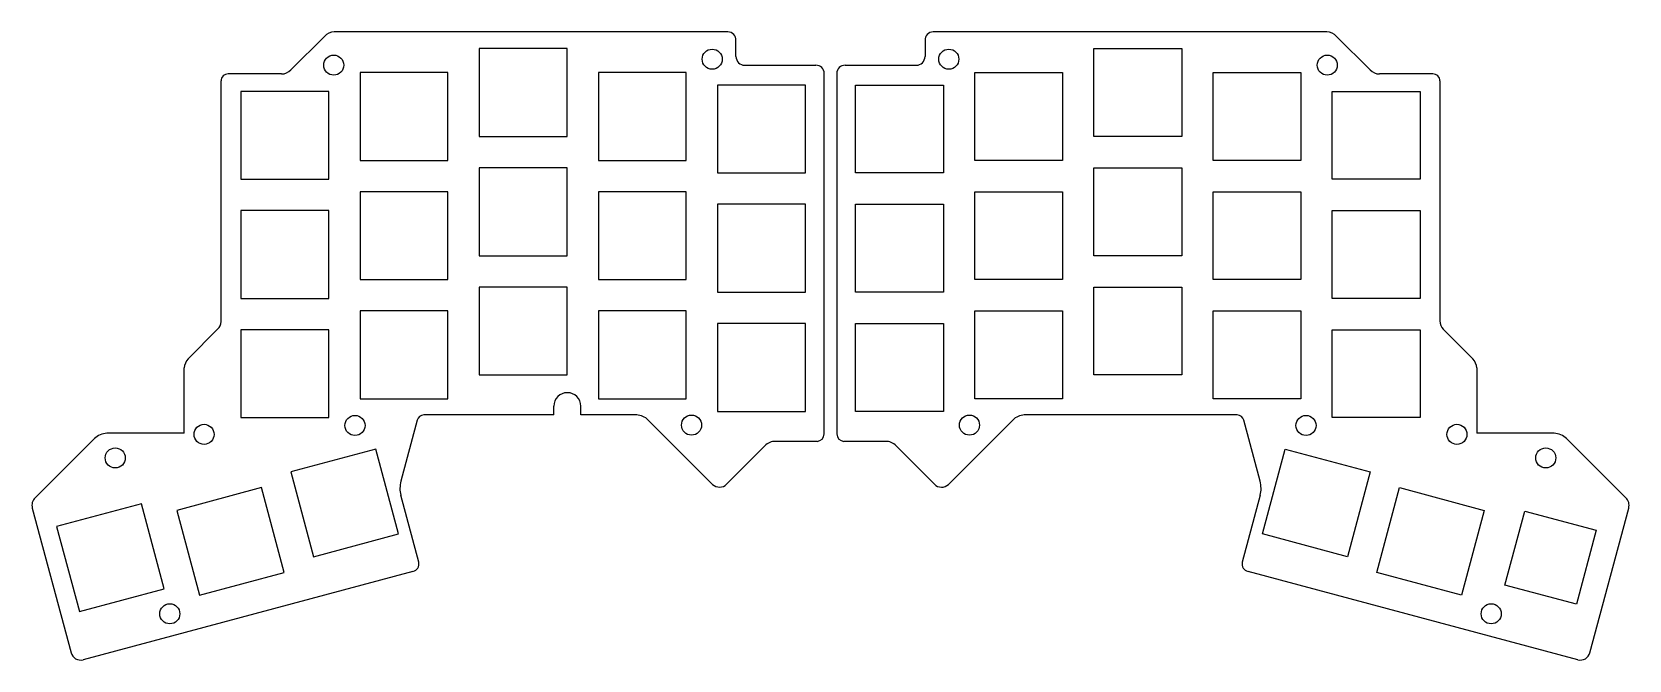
# Model space of a CAD drawing. Extents: x 20 to 275, y -146 to -46.
import ezdxf

# ---------------------------------------------------------------- set-up
doc = ezdxf.new("R2010")
doc.units = 0
doc.layers.add('BLACK', color=7, linetype='CONTINUOUS')

msp = doc.modelspace()

# ---------------------------------------------------------------- linework, layer by layer
at = {"layer": 'BLACK', "linetype": 'CONTINUOUS'}
for p, q in [((61.4503, -51.8922), (66.7843, -46.5582)), ((131.111, -45.8597), (68.3591, -45.8597)), ((132.411, -49.769), (132.411, -47.2182)), ((162.547, -47.2182), (162.547, -49.769)), ((226.598, -45.8597), (163.847, -45.8597)), ((228.173, -46.5582), (233.507, -51.8922)), ((105.472, -48.5216), (91.4716, -48.5216)), ((91.4716, -48.5216), (91.4716, -62.5216)), ((105.472, -62.5216), (105.472, -48.5216)), ((189.486, -48.5216), (203.486, -48.5216)), ((189.486, -62.5216), (189.486, -48.5216)), ((203.486, -48.5216), (203.486, -62.5216)), ((59.9263, -52.5526), (51.4427, -52.5526)), ((86.4714, -52.3318), (72.4714, -52.3318)), ((72.4714, -52.3318), (72.4714, -66.3318)), ((86.4714, -66.3318), (86.4714, -52.3318)), ((124.471, -52.3324), (110.471, -52.3324)), ((110.471, -52.3324), (110.471, -66.3324)), ((124.471, -66.3324), (124.471, -52.3324)), ((133.805, -51.1672), (145.143, -51.1672)), ((146.479, -109.938), (146.479, -52.4614)), ((148.479, -52.4614), (148.479, -109.938)), ((149.814, -51.1672), (161.153, -51.1672)), ((170.487, -52.3324), (184.487, -52.3324)), ((170.487, -66.3324), (170.487, -52.3324)), ((184.487, -52.3324), (184.487, -66.3324)), ((208.486, -52.3318), (222.486, -52.3318)), ((208.486, -66.3318), (208.486, -52.3318)), ((222.486, -52.3318), (222.486, -66.3318)), ((243.515, -52.5526), (235.031, -52.5526)), ((50.3078, -92.0342), (50.3078, -53.6702)), ((67.4717, -55.3324), (53.4717, -55.3324)), ((53.4717, -55.3324), (53.4717, -69.3324)), ((67.4717, -69.3324), (67.4717, -55.3324)), ((143.471, -54.331), (129.471, -54.331)), ((129.471, -54.331), (129.471, -68.331)), ((143.471, -68.331), (143.471, -54.331)), ((151.486, -54.331), (165.486, -54.331)), ((151.486, -68.331), (151.486, -54.331)), ((165.486, -54.331), (165.486, -68.331)), ((227.486, -55.3324), (241.486, -55.3324)), ((227.486, -69.3324), (227.486, -55.3324)), ((241.486, -55.3324), (241.486, -69.3324)), ((244.65, -53.6702), (244.65, -91.9226)), ((91.4716, -62.5216), (105.472, -62.5216)), ((203.486, -62.5216), (189.486, -62.5216)), ((72.4714, -66.3318), (86.4714, -66.3318)), ((105.472, -67.5216), (91.4716, -67.5216)), ((91.4716, -67.5216), (91.4716, -81.5216)), ((105.472, -81.5216), (105.472, -67.5216)), ((110.471, -66.3324), (124.471, -66.3324)), ((129.471, -68.331), (143.471, -68.331)), ((165.486, -68.331), (151.486, -68.331)), ((184.487, -66.3324), (170.487, -66.3324)), ((189.486, -67.5216), (203.486, -67.5216)), ((189.486, -81.5216), (189.486, -67.5216)), ((203.486, -67.5216), (203.486, -81.5216)), ((222.486, -66.3318), (208.486, -66.3318)), ((53.4717, -69.3324), (67.4717, -69.3324)), ((241.486, -69.3324), (227.486, -69.3324)), ((86.4714, -71.3318), (72.4714, -71.3318)), ((72.4714, -71.3318), (72.4714, -85.3318)), ((86.4714, -85.3318), (86.4714, -71.3318)), ((124.471, -71.332), (110.471, -71.332)), ((110.471, -71.332), (110.471, -85.332)), ((124.471, -85.332), (124.471, -71.332)), ((143.471, -73.3314), (129.471, -73.3314)), ((129.471, -73.3314), (129.471, -87.3314)), ((143.471, -87.3314), (143.471, -73.3314)), ((151.486, -73.3314), (165.486, -73.3314)), ((151.486, -87.3314), (151.486, -73.3314)), ((165.486, -73.3314), (165.486, -87.3314)), ((170.487, -71.332), (184.487, -71.332)), ((170.487, -85.332), (170.487, -71.332)), ((184.487, -71.332), (184.487, -85.332)), ((208.486, -71.3318), (222.486, -71.3318)), ((208.486, -85.3318), (208.486, -71.3318)), ((222.486, -71.3318), (222.486, -85.3318)), ((67.4717, -74.3322), (53.4717, -74.3322)), ((53.4717, -74.3322), (53.4717, -88.3322)), ((67.4717, -88.3322), (67.4717, -74.3322)), ((227.486, -74.3322), (241.486, -74.3322)), ((227.486, -88.3322), (227.486, -74.3322)), ((241.486, -74.3322), (241.486, -88.3322)), ((91.4716, -81.5216), (105.472, -81.5216)), ((203.486, -81.5216), (189.486, -81.5216)), ((72.4714, -85.3318), (86.4714, -85.3318)), ((105.472, -86.5218), (91.4716, -86.5218)), ((91.4716, -86.5218), (91.4716, -100.522)), ((105.472, -100.522), (105.472, -86.5218)), ((110.471, -85.332), (124.471, -85.332)), ((184.487, -85.332), (170.487, -85.332)), ((189.486, -86.5218), (203.486, -86.5218)), ((189.486, -100.522), (189.486, -86.5218)), ((203.486, -86.5218), (203.486, -100.522)), ((222.486, -85.3318), (208.486, -85.3318)), ((53.4717, -88.3322), (67.4717, -88.3322)), ((129.471, -87.3314), (143.471, -87.3314)), ((165.486, -87.3314), (151.486, -87.3314)), ((241.486, -88.3322), (227.486, -88.3322)), ((86.4714, -90.3322), (72.4714, -90.3322)), ((72.4714, -90.3322), (72.4714, -104.332)), ((86.4714, -104.332), (86.4714, -90.3322)), ((124.471, -90.3316), (110.471, -90.3316)), ((110.471, -90.3316), (110.471, -104.332)), ((124.471, -104.332), (124.471, -90.3316)), ((170.487, -90.3316), (184.487, -90.3316)), ((170.487, -104.332), (170.487, -90.3316)), ((184.487, -90.3316), (184.487, -104.332)), ((208.486, -90.3322), (222.486, -90.3322)), ((208.486, -104.332), (208.486, -90.3322)), ((222.486, -90.3322), (222.486, -104.332)), ((45.0419, -97.9678), (49.7663, -93.2434)), ((67.4717, -93.3322), (53.4717, -93.3322)), ((53.4717, -93.3322), (53.4717, -107.332)), ((67.4717, -107.332), (67.4717, -93.3322)), ((143.471, -92.3318), (129.471, -92.3318)), ((129.471, -92.3318), (129.471, -106.332)), ((143.471, -106.332), (143.471, -92.3318)), ((151.486, -92.3318), (165.486, -92.3318)), ((151.486, -106.332), (151.486, -92.3318)), ((165.486, -92.3318), (165.486, -106.332)), ((227.486, -93.3322), (241.486, -93.3322)), ((227.486, -107.332), (227.486, -93.3322)), ((241.486, -93.3322), (241.486, -107.332)), ((245.191, -93.2434), (249.916, -97.9678)), ((44.4323, -109.804), (44.4323, -99.3902)), ((91.4716, -100.522), (105.472, -100.522)), ((203.486, -100.522), (189.486, -100.522)), ((250.525, -99.3902), (250.525, -109.804)), ((72.4714, -104.332), (86.4714, -104.332)), ((110.471, -104.332), (124.471, -104.332)), ((184.487, -104.332), (170.487, -104.332)), ((222.486, -104.332), (208.486, -104.332)), ((103.36, -106.909), (82.6339, -106.909)), ((103.36, -106.909), (103.36, -105.512)), ((107.678, -106.909), (107.678, -105.512)), ((116.58, -106.909), (107.678, -106.909)), ((129.471, -106.332), (143.471, -106.332)), ((165.486, -106.332), (151.486, -106.332)), ((212.324, -106.909), (178.378, -106.909)), ((53.4717, -107.332), (67.4717, -107.332)), ((81.5671, -107.721), (78.9967, -117.475)), ((118.397, -107.721), (128.659, -117.983)), ((166.299, -117.983), (176.56, -107.721)), ((215.961, -117.475), (213.39, -107.721)), ((241.486, -107.332), (227.486, -107.332)), ((20.6714, -120.107), (30.1067, -110.668)), ((44.4323, -109.804), (32.0879, -109.804)), ((137.003, -111.824), (130.915, -117.932)), ((145.348, -111.111), (138.722, -111.111)), ((156.236, -111.111), (149.61, -111.111)), ((164.042, -117.932), (157.955, -111.824)), ((262.87, -109.804), (250.525, -109.804)), ((264.851, -110.668), (274.286, -120.107)), ((74.9613, -112.347), (61.4384, -115.97)), ((78.5848, -125.87), (74.9613, -112.347)), ((216.373, -125.87), (219.996, -112.347)), ((219.996, -112.347), (233.519, -115.97)), ((61.4384, -115.97), (65.0618, -129.493)), ((233.519, -115.97), (229.896, -129.493)), ((56.7615, -118.493), (43.2385, -122.117)), ((60.385, -132.016), (56.7615, -118.493)), ((234.573, -132.016), (238.196, -118.493)), ((238.196, -118.493), (251.719, -122.117)), ((20.2142, -121.758), (26.3883, -144.812)), ((37.6099, -121.084), (24.0869, -124.708)), ((41.2334, -134.607), (37.6099, -121.084)), ((43.2385, -122.117), (46.862, -135.64)), ((81.8211, -130.378), (78.9763, -119.71)), ((215.981, -119.71), (213.136, -130.378)), ((251.719, -122.117), (248.096, -135.64)), ((268.569, -144.812), (274.743, -121.758)), ((24.0869, -124.708), (27.7104, -138.231)), ((255.02, -134.022), (258.177, -122.238)), ((258.177, -122.238), (269.575, -125.292)), ((65.0618, -129.493), (78.5848, -125.87)), ((229.896, -129.493), (216.373, -125.87)), ((269.575, -125.292), (266.418, -137.076)), ((80.9067, -131.851), (28.3148, -145.913)), ((46.862, -135.64), (60.385, -132.016)), ((266.643, -145.913), (214.051, -131.851)), ((248.096, -135.64), (234.573, -132.016)), ((27.7104, -138.231), (41.2334, -134.607)), ((266.418, -137.076), (255.02, -134.022))]:
    msp.add_line(p, q, dxfattribs=at)
at = {"layer": 'BLACK'}
for centre in [(68.2702, -51.1437), (128.621, -50.2019), (166.336, -50.2019), (226.687, -51.1437), (125.319, -108.52), (169.639, -108.52), (47.5954, -109.998), (71.6611, -108.582), (223.296, -108.582), (247.362, -109.998), (33.4356, -113.757), (261.522, -113.757), (42.1344, -138.598), (252.823, -138.598)]:
    msp.add_circle(centre, 1.6, dxfattribs=at)
for centre, radius, start, end in [((68.3448, -47.9518), 2.0922, 89.6071, 138.233), ((131.123, -47.1497), 1.2901, -3.04366, 90.5392), ((163.835, -47.1497), 1.29, -270.537, -176.956), ((226.613, -47.952), 2.0924, 41.7706, 90.3918), ((133.811, -49.767), 1.4002, -179.917, -90.2633), ((161.147, -49.7671), 1.4001, -89.7432, -0.078941), ((51.405, -53.6493), 1.0974, -271.971, -178.909), ((59.9404, -50.4963), 2.0563, -90.3915, -42.7524), ((145.157, -52.4892), 1.322, 1.20359, 90.5917), ((149.8, -52.4892), 1.322, 89.4023, 178.796), ((235.017, -50.4965), 2.0562, -137.251, -89.6073), ((243.553, -53.6493), 1.0974, -1.09133, 91.9745), ((48.4668, -91.9357), 1.8436, -45.1791, -3.06262), ((246.484, -91.9419), 1.8347, -180.603, -134.817), ((46.8289, -99.5755), 2.4037, 138.023, 175.579), ((248.129, -99.5753), 2.4033, 4.41719, 41.9795), ((105.519, -105.512), 2.159, 0, 180), ((82.6683, -108.06), 1.1521, 91.7086, 162.898), ((116.502, -109.521), 2.6132, 43.5123, 88.2914), ((178.456, -109.52), 2.6129, 91.7056, 136.489), ((212.289, -108.06), 1.1522, 17.1061, 88.2895), ((32.2994, -112.994), 3.1965, 93.7929, 133.311), ((138.658, -113.387), 2.2763, 88.3941, 136.661), ((145.252, -109.887), 1.2277, -85.5251, -2.3864), ((149.705, -109.887), 1.2277, -177.614, -94.4731), ((156.299, -113.387), 2.2765, 43.3399, 91.6048), ((262.658, -112.994), 3.1969, 46.6909, 86.2032), ((82.9071, -118.628), 4.077, -196.431, -164.61), ((129.761, -116.776), 1.6339, -132.402, -45.0194), ((165.197, -116.777), 1.6337, -134.985, -47.5925), ((212.05, -118.628), 4.0773, -15.3891, 16.4296), ((21.8218, -121.314), 1.6677, -226.384, -164.574), ((273.136, -121.314), 1.6678, -15.426, 46.3826), ((80.6378, -130.664), 1.2174, -77.2367, 13.5825), ((214.32, -130.664), 1.2174, -193.583, -102.761), ((27.8982, -144.406), 1.5634, -164.981, -74.5437), ((267.059, -144.406), 1.5635, -105.449, -15.0247)]:
    msp.add_arc(centre, radius, start, end, dxfattribs=at)

doc.saveas('drawing.dxf')
